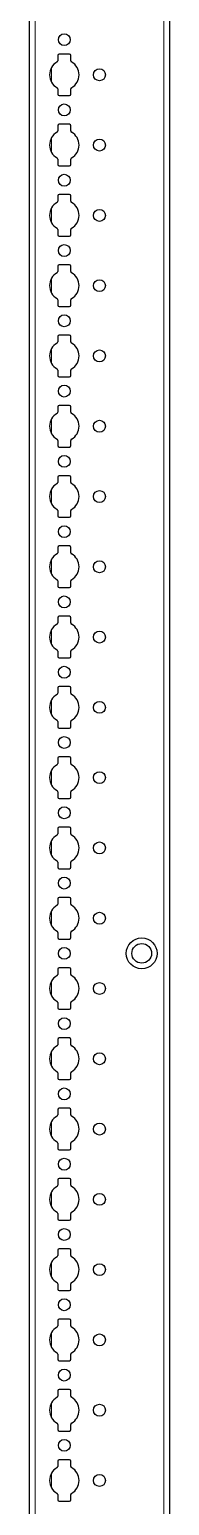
# Model space of a CAD drawing. Header units: millimetres. Extents: x -199 to 5025, y -1747 to 1507.
# Drawn here: x 4975 to 5025, y 214 to 739 of the extents above; entities that cross this region are included whole.
import ezdxf

# ---------------------------------------------------------------- set-up
doc = ezdxf.new("R2010")
doc.units = ezdxf.units.MM

msp = doc.modelspace()

# ---------------------------------------------------------------- linework, layer by layer
at = {"color": 7, "linetype": 'Continuous', "lineweight": 25}
for p, q in [((4975.21, -851.79), (4975.21, 1047.21)), ((5024.91, 1047.21), (5024.91, -851.79)), ((4989.36, 730.11), (4985.76, 730.11)), ((4985.26, 729.61), (4985.26, 727.73)), ((4989.86, 727.73), (4989.86, 729.61)), ((4985.26, 717.68), (4985.26, 715.81)), ((4985.76, 715.31), (4989.36, 715.31)), ((4989.86, 715.81), (4989.86, 717.68)), ((4985.26, 704.61), (4985.26, 702.73)), ((4989.36, 705.11), (4985.76, 705.11)), ((4989.86, 702.73), (4989.86, 704.61)), ((4985.26, 692.68), (4985.26, 690.81)), ((4985.76, 690.31), (4989.36, 690.31)), ((4989.86, 690.81), (4989.86, 692.68)), ((4985.26, 679.61), (4985.26, 677.73)), ((4989.36, 680.11), (4985.76, 680.11)), ((4989.86, 677.73), (4989.86, 679.61)), ((4985.26, 667.68), (4985.26, 665.81)), ((4989.86, 665.81), (4989.86, 667.68)), ((4985.76, 665.31), (4989.36, 665.31)), ((4985.26, 654.61), (4985.26, 652.73)), ((4989.36, 655.11), (4985.76, 655.11)), ((4989.86, 652.73), (4989.86, 654.61)), ((4985.26, 642.68), (4985.26, 640.81)), ((4989.86, 640.81), (4989.86, 642.68)), ((4985.76, 640.31), (4989.36, 640.31)), ((4989.36, 630.11), (4985.76, 630.11)), ((4985.26, 629.61), (4985.26, 627.73)), ((4989.86, 627.73), (4989.86, 629.61)), ((4985.26, 617.68), (4985.26, 615.81)), ((4985.76, 615.31), (4989.36, 615.31)), ((4989.86, 615.81), (4989.86, 617.68)), ((4985.26, 604.61), (4985.26, 602.73)), ((4989.36, 605.11), (4985.76, 605.11)), ((4989.86, 602.73), (4989.86, 604.61)), ((4985.26, 592.68), (4985.26, 590.81)), ((4985.76, 590.31), (4989.36, 590.31)), ((4989.86, 590.81), (4989.86, 592.68)), ((4985.26, 579.61), (4985.26, 577.73)), ((4989.36, 580.11), (4985.76, 580.11)), ((4989.86, 577.73), (4989.86, 579.61)), ((4985.26, 567.68), (4985.26, 565.81)), ((4989.86, 565.81), (4989.86, 567.68)), ((4985.76, 565.31), (4989.36, 565.31)), ((4985.26, 554.61), (4985.26, 552.73)), ((4989.36, 555.11), (4985.76, 555.11)), ((4989.86, 552.73), (4989.86, 554.61)), ((4985.26, 542.68), (4985.26, 540.81)), ((4989.86, 540.81), (4989.86, 542.68)), ((4985.76, 540.31), (4989.36, 540.31)), ((4985.26, 529.61), (4985.26, 527.73)), ((4989.36, 530.11), (4985.76, 530.11)), ((4989.86, 527.73), (4989.86, 529.61)), ((4985.26, 517.68), (4985.26, 515.81)), ((4985.76, 515.31), (4989.36, 515.31)), ((4989.86, 515.81), (4989.86, 517.68)), ((4985.26, 504.61), (4985.26, 502.73)), ((4989.36, 505.11), (4985.76, 505.11)), ((4989.86, 502.73), (4989.86, 504.61)), ((4985.26, 492.68), (4985.26, 490.81)), ((4985.76, 490.31), (4989.36, 490.31)), ((4989.86, 490.81), (4989.86, 492.68)), ((4985.26, 479.61), (4985.26, 477.73)), ((4989.36, 480.11), (4985.76, 480.11)), ((4989.86, 477.73), (4989.86, 479.61)), ((4985.26, 467.68), (4985.26, 465.81)), ((4989.86, 465.81), (4989.86, 467.68)), ((4985.76, 465.31), (4989.36, 465.31)), ((4985.26, 454.61), (4985.26, 452.73)), ((4989.36, 455.11), (4985.76, 455.11)), ((4989.86, 452.73), (4989.86, 454.61)), ((4985.26, 442.68), (4985.26, 440.81)), ((4989.86, 440.81), (4989.86, 442.68)), ((4985.76, 440.31), (4989.36, 440.31)), ((4985.26, 429.61), (4985.26, 427.73)), ((4989.36, 430.11), (4985.76, 430.11)), ((4989.86, 427.73), (4989.86, 429.61)), ((4985.26, 417.68), (4985.26, 415.81)), ((4985.76, 415.31), (4989.36, 415.31)), ((4989.86, 415.81), (4989.86, 417.68)), ((4985.26, 404.61), (4985.26, 402.73)), ((4989.36, 405.11), (4985.76, 405.11)), ((4989.86, 402.73), (4989.86, 404.61)), ((4985.26, 392.68), (4985.26, 390.81)), ((4985.76, 390.31), (4989.36, 390.31)), ((4989.86, 390.81), (4989.86, 392.68)), ((4985.26, 379.61), (4985.26, 377.73)), ((4989.36, 380.11), (4985.76, 380.11)), ((4989.86, 377.73), (4989.86, 379.61)), ((4985.26, 367.68), (4985.26, 365.81)), ((4989.86, 365.81), (4989.86, 367.68)), ((4985.76, 365.31), (4989.36, 365.31)), ((4985.26, 354.61), (4985.26, 352.73)), ((4989.36, 355.11), (4985.76, 355.11)), ((4989.86, 352.73), (4989.86, 354.61)), ((4985.26, 342.68), (4985.26, 340.81)), ((4989.86, 340.81), (4989.86, 342.68)), ((4985.76, 340.31), (4989.36, 340.31)), ((4985.26, 329.61), (4985.26, 327.73)), ((4989.36, 330.11), (4985.76, 330.11)), ((4989.86, 327.73), (4989.86, 329.61)), ((4985.26, 317.68), (4985.26, 315.81)), ((4985.76, 315.31), (4989.36, 315.31)), ((4989.86, 315.81), (4989.86, 317.68)), ((4985.26, 304.61), (4985.26, 302.73)), ((4989.36, 305.11), (4985.76, 305.11)), ((4989.86, 302.73), (4989.86, 304.61)), ((4985.26, 292.68), (4985.26, 290.81)), ((4985.76, 290.31), (4989.36, 290.31)), ((4989.86, 290.81), (4989.86, 292.68)), ((4985.26, 279.61), (4985.26, 277.73)), ((4989.36, 280.11), (4985.76, 280.11)), ((4989.86, 277.73), (4989.86, 279.61)), ((4985.26, 267.68), (4985.26, 265.81)), ((4985.76, 265.31), (4989.36, 265.31)), ((4989.86, 265.81), (4989.86, 267.68)), ((4985.26, 254.61), (4985.26, 252.73)), ((4989.36, 255.11), (4985.76, 255.11)), ((4989.86, 252.73), (4989.86, 254.61)), ((4985.26, 242.68), (4985.26, 240.81)), ((4989.86, 240.81), (4989.86, 242.68)), ((4985.76, 240.31), (4989.36, 240.31)), ((4985.26, 229.61), (4985.26, 227.73)), ((4989.36, 230.11), (4985.76, 230.11)), ((4989.86, 227.73), (4989.86, 229.61)), ((4985.26, 217.68), (4985.26, 215.81)), ((4985.76, 215.31), (4989.36, 215.31)), ((4989.86, 215.81), (4989.86, 217.68))]:
    msp.add_line(p, q, dxfattribs=at)
at = {"color": 8, "linetype": 'Continuous', "lineweight": 18}
for p, q in [((4977.21, 1047.21), (4977.21, -851.79)), ((5022.91, -851.79), (5022.91, 1047.21)), ((4983.06, 725.41), (4983.06, 720)), ((4983.06, 700.41), (4983.06, 695)), ((4983.06, 675.41), (4983.06, 670)), ((4983.06, 650.41), (4983.06, 645)), ((4983.06, 625.41), (4983.06, 620)), ((4983.06, 600.41), (4983.06, 595)), ((4983.06, 575.41), (4983.06, 570)), ((4983.06, 550.41), (4983.06, 545)), ((4983.06, 525.41), (4983.06, 520)), ((4983.06, 500.41), (4983.06, 495)), ((4983.06, 475.41), (4983.06, 470)), ((4983.06, 450.41), (4983.06, 445)), ((4983.06, 425.41), (4983.06, 420)), ((4983.06, 400.41), (4983.06, 395)), ((4983.06, 375.41), (4983.06, 370)), ((4983.06, 350.41), (4983.06, 345)), ((4983.06, 325.41), (4983.06, 320)), ((4983.06, 300.41), (4983.06, 295)), ((4983.06, 275.41), (4983.06, 270)), ((4983.06, 250.41), (4983.06, 245)), ((4983.06, 225.41), (4983.06, 220))]:
    msp.add_line(p, q, dxfattribs=at)
at = {"color": 7, "linetype": 'Continuous', "lineweight": 25}
for centre, radius in [((4987.56, 735.21), 2.12), ((5000.06, 722.71), 2.12), ((4987.56, 710.21), 2.12), ((5000.06, 697.71), 2.12), ((4987.56, 685.21), 2.12), ((5000.06, 672.71), 2.12), ((4987.56, 660.21), 2.12), ((5000.06, 647.71), 2.12), ((4987.56, 635.21), 2.12), ((5000.06, 622.71), 2.12), ((4987.56, 610.21), 2.12), ((5000.06, 597.71), 2.12), ((4987.56, 585.21), 2.12), ((5000.06, 572.71), 2.12), ((4987.56, 560.21), 2.12), ((5000.06, 547.71), 2.12), ((4987.56, 535.21), 2.12), ((5000.06, 522.71), 2.12), ((4987.56, 510.21), 2.12), ((5000.06, 497.71), 2.12), ((4987.56, 485.21), 2.12), ((5000.06, 472.71), 2.12), ((4987.56, 460.21), 2.12), ((5000.06, 447.71), 2.12), ((4987.56, 435.21), 2.12), ((5000.06, 422.71), 2.12), ((5015.06, 410.21), 5.5), ((4987.56, 410.21), 2.12), ((5015.06, 410.21), 3.5), ((5000.06, 397.71), 2.12), ((4987.56, 385.21), 2.12), ((5000.06, 372.71), 2.12), ((4987.56, 360.21), 2.12), ((5000.06, 347.71), 2.12), ((4987.56, 335.21), 2.12), ((5000.06, 322.71), 2.12), ((4987.56, 310.21), 2.12), ((5000.06, 297.71), 2.12), ((4987.56, 285.21), 2.12), ((5000.06, 272.71), 2.12), ((4987.56, 260.21), 2.12), ((5000.06, 247.71), 2.12), ((4987.56, 235.21), 2.12), ((5000.06, 222.71), 2.12)]:
    msp.add_circle(centre, radius, dxfattribs=at)
for centre, radius, start, end in [((4985.76, 729.61), 0.5, 90, 180), ((4989.36, 729.61), 0.5, 0, 90), ((4987.56, 722.71), 5.25, 119.1407, 240.8593), ((4984.76, 727.73), 0.5, 299.1407, 0), ((4990.36, 727.73), 0.5, 180, 240.8593), ((4987.56, 722.71), 5.25, 299.1407, 60.8593), ((4984.76, 717.68), 0.5, 0, 60.8593), ((4985.76, 715.81), 0.5, 180, 270), ((4989.36, 715.81), 0.5, 270, 0), ((4990.36, 717.68), 0.5, 119.1407, 180), ((4985.76, 704.61), 0.5, 90, 180), ((4989.36, 704.61), 0.5, 0, 90), ((4987.56, 697.71), 5.25, 119.1407, 240.8593), ((4984.76, 702.73), 0.5, 299.1407, 0), ((4990.36, 702.73), 0.5, 180, 240.8593), ((4987.56, 697.71), 5.25, 299.1407, 60.8593), ((4984.76, 692.68), 0.5, 0, 60.8593), ((4990.36, 692.68), 0.5, 119.1407, 180), ((4985.76, 690.81), 0.5, 180, 270), ((4989.36, 690.81), 0.5, 270, 0), ((4987.56, 672.71), 5.25, 119.1407, 240.8593), ((4984.76, 677.73), 0.5, 299.1407, 0), ((4985.76, 679.61), 0.5, 90, 180), ((4989.36, 679.61), 0.5, 0, 90), ((4990.36, 677.73), 0.5, 180, 240.8593), ((4987.56, 672.71), 5.25, 299.1407, 60.8593), ((4984.76, 667.68), 0.5, 0, 60.8593), ((4990.36, 667.68), 0.5, 119.1407, 180), ((4985.76, 665.81), 0.5, 180, 270), ((4989.36, 665.81), 0.5, 270, 0), ((4987.56, 647.71), 5.25, 119.1407, 240.8593), ((4984.76, 652.73), 0.5, 299.1407, 0), ((4985.76, 654.61), 0.5, 90, 180), ((4989.36, 654.61), 0.5, 0, 90), ((4990.36, 652.73), 0.5, 180, 240.8593), ((4987.56, 647.71), 5.25, 299.1407, 60.8593), ((4984.76, 642.68), 0.5, 0, 60.8593), ((4985.76, 640.81), 0.5, 180, 270), ((4989.36, 640.81), 0.5, 270, 0), ((4990.36, 642.68), 0.5, 119.1407, 180), ((4985.76, 629.61), 0.5, 90, 180), ((4989.36, 629.61), 0.5, 0, 90), ((4987.56, 622.71), 5.25, 119.1407, 240.8593), ((4984.76, 627.73), 0.5, 299.1407, 0), ((4990.36, 627.73), 0.5, 180, 240.8593), ((4987.56, 622.71), 5.25, 299.1407, 60.8593), ((4984.76, 617.68), 0.5, 0, 60.8593), ((4985.76, 615.81), 0.5, 180, 270), ((4989.36, 615.81), 0.5, 270, 0), ((4990.36, 617.68), 0.5, 119.1407, 180), ((4985.76, 604.61), 0.5, 90, 180), ((4989.36, 604.61), 0.5, 0, 90), ((4987.56, 597.71), 5.25, 119.1407, 240.8593), ((4984.76, 602.73), 0.5, 299.1407, 0), ((4990.36, 602.73), 0.5, 180, 240.8593), ((4987.56, 597.71), 5.25, 299.1407, 60.8593), ((4984.76, 592.68), 0.5, 0, 60.8593), ((4985.76, 590.81), 0.5, 180, 270), ((4989.36, 590.81), 0.5, 270, 0), ((4990.36, 592.68), 0.5, 119.1407, 180), ((4984.76, 577.73), 0.5, 299.1407, 0), ((4985.76, 579.61), 0.5, 90, 180), ((4989.36, 579.61), 0.5, 0, 90), ((4990.36, 577.73), 0.5, 180, 240.8593), ((4987.56, 572.71), 5.25, 119.1407, 240.8593), ((4987.56, 572.71), 5.25, 299.1407, 60.8593), ((4984.76, 567.68), 0.5, 0, 60.8593), ((4990.36, 567.68), 0.5, 119.1407, 180), ((4985.76, 565.81), 0.5, 180, 270), ((4989.36, 565.81), 0.5, 270, 0), ((4987.56, 547.71), 5.25, 119.1407, 240.8593), ((4984.76, 552.73), 0.5, 299.1407, 0), ((4985.76, 554.61), 0.5, 90, 180), ((4989.36, 554.61), 0.5, 0, 90), ((4990.36, 552.73), 0.5, 180, 240.8593), ((4987.56, 547.71), 5.25, 299.1407, 60.8593), ((4984.76, 542.68), 0.5, 0, 60.8593), ((4985.76, 540.81), 0.5, 180, 270), ((4989.36, 540.81), 0.5, 270, 0), ((4990.36, 542.68), 0.5, 119.1407, 180), ((4987.56, 522.71), 5.25, 119.1407, 240.8593), ((4984.76, 527.73), 0.5, 299.1407, 0), ((4985.76, 529.61), 0.5, 90, 180), ((4989.36, 529.61), 0.5, 0, 90), ((4990.36, 527.73), 0.5, 180, 240.8593), ((4987.56, 522.71), 5.25, 299.1407, 60.8593), ((4984.76, 517.68), 0.5, 0, 60.8593), ((4985.76, 515.81), 0.5, 180, 270), ((4989.36, 515.81), 0.5, 270, 0), ((4990.36, 517.68), 0.5, 119.1407, 180), ((4985.76, 504.61), 0.5, 90, 180), ((4989.36, 504.61), 0.5, 0, 90), ((4987.56, 497.71), 5.25, 119.1407, 240.8593), ((4984.76, 502.73), 0.5, 299.1407, 0), ((4990.36, 502.73), 0.5, 180, 240.8593), ((4987.56, 497.71), 5.25, 299.1407, 60.8593), ((4984.76, 492.68), 0.5, 0, 60.8593), ((4985.76, 490.81), 0.5, 180, 270), ((4989.36, 490.81), 0.5, 270, 0), ((4990.36, 492.68), 0.5, 119.1407, 180), ((4985.76, 479.61), 0.5, 90, 180), ((4989.36, 479.61), 0.5, 0, 90), ((4987.56, 472.71), 5.25, 119.1407, 240.8593), ((4984.76, 477.73), 0.5, 299.1407, 0), ((4990.36, 477.73), 0.5, 180, 240.8593), ((4987.56, 472.71), 5.25, 299.1407, 60.8593), ((4984.76, 467.68), 0.5, 0, 60.8593), ((4990.36, 467.68), 0.5, 119.1407, 180), ((4985.76, 465.81), 0.5, 180, 270), ((4989.36, 465.81), 0.5, 270, 0), ((4987.56, 447.71), 5.25, 119.1407, 240.8593), ((4984.76, 452.73), 0.5, 299.1407, 0), ((4985.76, 454.61), 0.5, 90, 180), ((4989.36, 454.61), 0.5, 0, 90), ((4990.36, 452.73), 0.5, 180, 240.8593), ((4987.56, 447.71), 5.25, 299.1407, 60.8593), ((4984.76, 442.68), 0.5, 0, 60.8593), ((4990.36, 442.68), 0.5, 119.1407, 180), ((4985.76, 440.81), 0.5, 180, 270), ((4989.36, 440.81), 0.5, 270, 0), ((4987.56, 422.71), 5.25, 119.1407, 240.8593), ((4984.76, 427.73), 0.5, 299.1407, 0), ((4985.76, 429.61), 0.5, 90, 180), ((4989.36, 429.61), 0.5, 0, 90), ((4990.36, 427.73), 0.5, 180, 240.8593), ((4987.56, 422.71), 5.25, 299.1407, 60.8593), ((4984.76, 417.68), 0.5, 0, 60.8593), ((4985.76, 415.81), 0.5, 180, 270), ((4989.36, 415.81), 0.5, 270, 0), ((4990.36, 417.68), 0.5, 119.1407, 180), ((4985.76, 404.61), 0.5, 90, 180), ((4989.36, 404.61), 0.5, 0, 90), ((4987.56, 397.71), 5.25, 119.1407, 240.8593), ((4984.76, 402.73), 0.5, 299.1407, 0), ((4990.36, 402.73), 0.5, 180, 240.8593), ((4987.56, 397.71), 5.25, 299.1407, 60.8593), ((4984.76, 392.68), 0.5, 0, 60.8593), ((4985.76, 390.81), 0.5, 180, 270), ((4989.36, 390.81), 0.5, 270, 0), ((4990.36, 392.68), 0.5, 119.1407, 180), ((4985.76, 379.61), 0.5, 90, 180), ((4989.36, 379.61), 0.5, 0, 90), ((4987.56, 372.71), 5.25, 119.1407, 240.8593), ((4984.76, 377.73), 0.5, 299.1407, 0), ((4990.36, 377.73), 0.5, 180, 240.8593), ((4987.56, 372.71), 5.25, 299.1407, 60.8593), ((4984.76, 367.68), 0.5, 0, 60.8593), ((4990.36, 367.68), 0.5, 119.1407, 180), ((4985.76, 365.81), 0.5, 180, 270), ((4989.36, 365.81), 0.5, 270, 0), ((4987.56, 347.71), 5.25, 119.1407, 240.8593), ((4984.76, 352.73), 0.5, 299.1407, 0), ((4985.76, 354.61), 0.5, 90, 180), ((4989.36, 354.61), 0.5, 0, 90), ((4990.36, 352.73), 0.5, 180, 240.8593), ((4987.56, 347.71), 5.25, 299.1407, 60.8593), ((4984.76, 342.68), 0.5, 0, 60.8593), ((4990.36, 342.68), 0.5, 119.1407, 180), ((4985.76, 340.81), 0.5, 180, 270), ((4989.36, 340.81), 0.5, 270, 0), ((4987.56, 322.71), 5.25, 119.1407, 240.8593), ((4984.76, 327.73), 0.5, 299.1407, 0), ((4985.76, 329.61), 0.5, 90, 180), ((4989.36, 329.61), 0.5, 0, 90), ((4990.36, 327.73), 0.5, 180, 240.8593), ((4987.56, 322.71), 5.25, 299.1407, 60.8593), ((4984.76, 317.68), 0.5, 0, 60.8593), ((4985.76, 315.81), 0.5, 180, 270), ((4989.36, 315.81), 0.5, 270, 0), ((4990.36, 317.68), 0.5, 119.1407, 180), ((4985.76, 304.61), 0.5, 90, 180), ((4989.36, 304.61), 0.5, 0, 90), ((4987.56, 297.71), 5.25, 119.1407, 240.8593), ((4984.76, 302.73), 0.5, 299.1407, 0), ((4990.36, 302.73), 0.5, 180, 240.8593), ((4987.56, 297.71), 5.25, 299.1407, 60.8593), ((4984.76, 292.68), 0.5, 0, 60.8593), ((4985.76, 290.81), 0.5, 180, 270), ((4989.36, 290.81), 0.5, 270, 0), ((4990.36, 292.68), 0.5, 119.1407, 180), ((4985.76, 279.61), 0.5, 90, 180), ((4989.36, 279.61), 0.5, 0, 90), ((4987.56, 272.71), 5.25, 119.1407, 240.8593), ((4984.76, 277.73), 0.5, 299.1407, 0), ((4990.36, 277.73), 0.5, 180, 240.8593), ((4987.56, 272.71), 5.25, 299.1407, 60.8593), ((4984.76, 267.68), 0.5, 0, 60.8593), ((4990.36, 267.68), 0.5, 119.1407, 180), ((4985.76, 265.81), 0.5, 180, 270), ((4989.36, 265.81), 0.5, 270, 0), ((4987.56, 247.71), 5.25, 119.1407, 240.8593), ((4984.76, 252.73), 0.5, 299.1407, 0), ((4985.76, 254.61), 0.5, 90, 180), ((4989.36, 254.61), 0.5, 0, 90), ((4990.36, 252.73), 0.5, 180, 240.8593), ((4987.56, 247.71), 5.25, 299.1407, 60.8593), ((4984.76, 242.68), 0.5, 0, 60.8593), ((4990.36, 242.68), 0.5, 119.1407, 180), ((4985.76, 240.81), 0.5, 180, 270), ((4989.36, 240.81), 0.5, 270, 0), ((4987.56, 222.71), 5.25, 119.1407, 240.8593), ((4984.76, 227.73), 0.5, 299.1407, 0), ((4985.76, 229.61), 0.5, 90, 180), ((4989.36, 229.61), 0.5, 0, 90), ((4990.36, 227.73), 0.5, 180, 240.8593), ((4987.56, 222.71), 5.25, 299.1407, 60.8593), ((4984.76, 217.68), 0.5, 0, 60.8593), ((4985.76, 215.81), 0.5, 180, 270), ((4989.36, 215.81), 0.5, 270, 0), ((4990.36, 217.68), 0.5, 119.1407, 180)]:
    msp.add_arc(centre, radius, start, end, dxfattribs=at)

doc.saveas('drawing.dxf')
